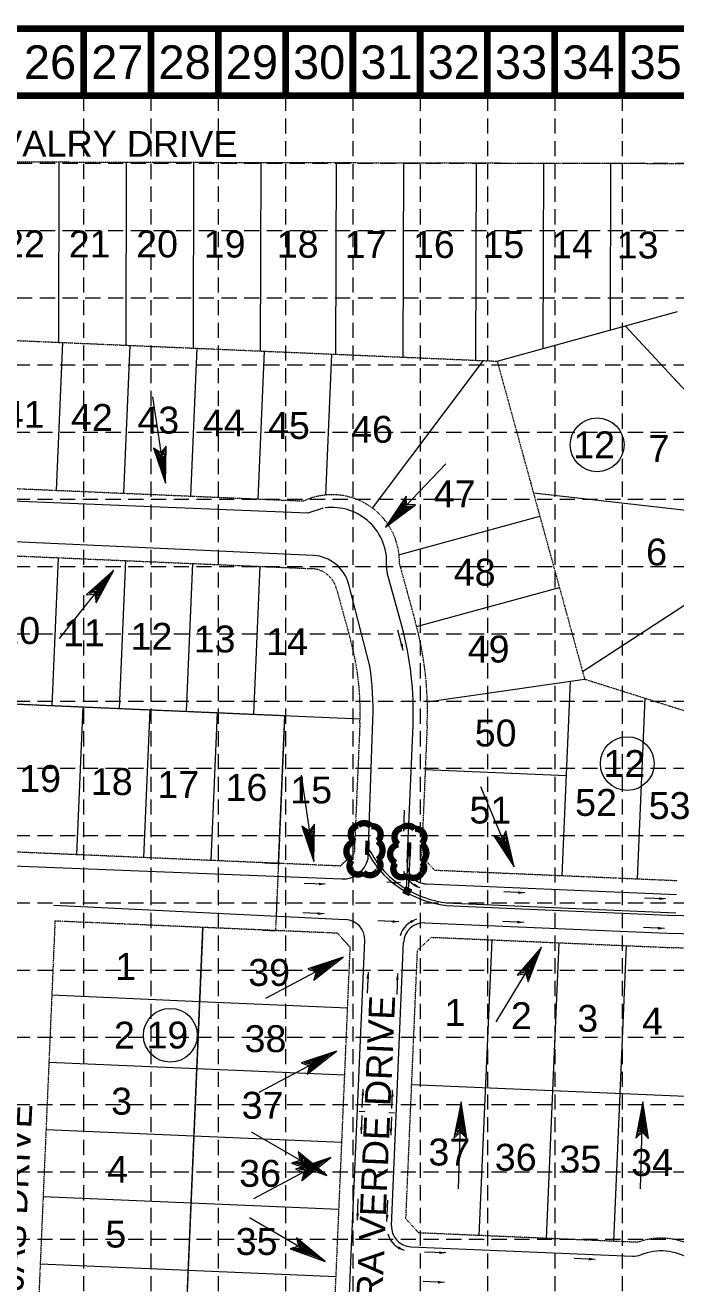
# Model space of a CAD drawing. Extents: x 52020 to 55225, y 51022 to 53027.
# Drawn here: x 53329 to 53813, y 52091 to 53027 of the extents above; entities that cross this region are included whole.
import ezdxf
from ezdxf.enums import TextEntityAlignment as Align

# ---------------------------------------------------------------- set-up
doc = ezdxf.new("R2010")
doc.units = 0
doc.header["$MEASUREMENT"] = 0
doc.linetypes.add('DIVIDE', pattern=[1.25, 0.5, -0.25, 0, -0.25, 0, -0.25])
doc.linetypes.add('HIDDEN', pattern=[0.375, 0.25, -0.125])
for name, color, linetype, lineweight in [('10', 7, 'Continuous', 0), ('13', 7, 'Continuous', 0), ('14', 7, 'Continuous', 0), ('27', 7, 'Continuous', 0), ('31', 7, 'Continuous', 0), ('32', 7, 'Continuous', 0), ('33', 7, 'Continuous', 0), ('34', 7, 'Continuous', 0), ('38', 7, 'Continuous', 0), ('39', 7, 'Continuous', 0), ('4', 7, 'Continuous', 0), ('43', 7, 'Continuous', 0), ('46', 7, 'Continuous', 0)]:
    doc.layers.add(name, color=color, linetype=linetype, lineweight=lineweight)
for name, color, linetype in [('BASE', 7, 'Continuous'), ('GRID', 254, 'HIDDEN'), ('LEGEND', 7, 'Continuous')]:
    doc.layers.add(name, color=color, linetype=linetype)
doc.styles.get("Standard").update_dxf_attribs({"font": 'ARIAL.TTF'})

msp = doc.modelspace()

# ---------------------------------------------------------------- hatches: boundary and pattern name
at = {"layer": '43', "linetype": 'Continuous', "lineweight": 0}
for points in [[(53584.37, 52410.02), (53582.37, 52410.11), (53582.8, 52420.1), (53584.8, 52420.01)], [(53615.34, 52408.69), (53613.34, 52408.77), (53613.77, 52418.76), (53615.77, 52418.68)]]:
    msp.add_hatch(color=5, dxfattribs=at).paths.add_polyline_path(points)

# ---------------------------------------------------------------- linework, layer by layer
at = {"layer": '13', "color": 7, "linetype": 'Continuous', "lineweight": 0}
for centre in [(53754.3, 52714.56), (53776.73, 52477.58), (53437.23, 52275.58)]:
    msp.add_circle(centre, 20, dxfattribs=at)
at = {"layer": '27', "color": 7, "linetype": 'Continuous', "lineweight": 0}
for p, q in [((53609.2, 52579.89), (53598.33, 52619.49)), ((53613.13, 52403.78), (53617.54, 52506.16)), ((53627.47, 52388.15), (53813.37, 52380.14)), ((53516.46, 52378.41), (53515.83, 52363.92)), ((53350.71, 52372.32), (53567.28, 52361.71)), ((53626.22, 52359.17), (53812.13, 52351.17)), ((53570.85, 52095.81), (53581.62, 52346.08)), ((53601.52, 52134.03), (53610.59, 52344.83)), ((53615.86, 52118.4), (53780.62, 52111.3)), ((53567.43, 52016.33), (53570.85, 52095.81))]:
    msp.add_line(p, q, dxfattribs=at)
at = {"layer": '27', "linetype": 'Continuous', "lineweight": 0, "flags": 128}
msp.add_lwpolyline([(53550.86, 52667.53), (53539.45, 52663.65), (52862.35, 52691.22, -0.277606), (52838.63, 52713.78), (52839.29, 52926.29)], format="xyb", dxfattribs=at)
msp.add_lwpolyline([(53584.3, 52409.36), (53587.74, 52509.98, 0.045824), (53585.44, 52550.05), (53569.82, 52610.7, 0.327803), (53543.39, 52632.29), (52850.19, 52664.04, 0.293607), (52830.3, 52647.68), (52802.76, 52546.72), (52799.53, 52528.22), (52793.05, 52448.69, 0.361538), (52818.26, 52421.39), (53564.69, 52391.83, 0.366867), (53584.11, 52406.79, 0.068981)], format="xyb", close=True, dxfattribs=at)
at = {"layer": '27', "color": 7, "linetype": 'Continuous', "lineweight": 0}
for centre, radius, start, end in [((53557.44, 52627.48), 40.5, 355.85308, 97.44585), ((53612.79, 52623.46), 15, 175.85308, 195.35865), ((53378.26, 52516.46), 239.5, 357.53534, 15.35865), ((53628.12, 52403.13), 15, 177.53534, 267.53534), ((53566.63, 52346.72), 15, 357.53534, 87.53534), ((53625.58, 52344.19), 15, 87.53534, 177.53534), ((53798.77, 52040.96), 310.5, 72.45001, 87.53534), ((53616.5, 52133.38), 15, 177.53534, 267.53534), ((53801.85, 52074.75), 40.5, 3.88381, 111.77212), ((53781.26, 52126.29), 15, 267.53534, 291.77212)]:
    msp.add_arc(centre, radius, start, end, dxfattribs=at)
at = {"layer": '31', "color": 7, "linetype": 'DIVIDE', "lineweight": 0}
for p, q in [((52766.01, 52816.09), (53680.1, 52776.74)), ((52766.01, 52816.09), (53680.1, 52776.74)), ((53680.1, 52776.74), (53745.01, 52540.42)), ((53680.1, 52776.74), (53745.01, 52540.42)), ((53745.01, 52540.42), (54311.01, 52361.41)), ((53745.01, 52540.42), (54396.67, 52334.33))]:
    msp.add_line(p, q, dxfattribs=at)
msp.add_lwpolyline([(52799.13, 52814.66), (52798.93, 52727.17, -0.062616), (52789.42, 52652.93), (52767.57, 52568.19, 0.008732), (52764.72, 52556.3), (52813.17, 52543.81), (53499.28, 52514.27), (53522.26, 52513.29), (53515.38, 52353.43), (53461.42, 52355.76), (53446.16, 52001.08), (53448.27, 51951.97), (53462.21, 51901.48), (53515.25, 51730.93), (53528.17, 51683.18), (53531.19, 51640.2), (53581.19, 51640.58), (53583.33, 51353.96)], format="xyb", dxfattribs=at)
at = {"layer": '32', "color": 7, "linetype": 'DIVIDE', "lineweight": 0}
for p, q in [((52849.39, 52926.03), (53969.39, 52923.44)), ((52858, 52702.03), (53536.38, 52672.83)), ((52850.76, 52652.29), (53542.14, 52622.53)), ((53607.42, 52626.04), (53619.33, 52582.67)), ((53560.56, 52607.85), (53571.12, 52569.43)), ((53578.07, 52507.86), (53573.9, 52410.97)), ((53628.03, 52505.71), (53623.86, 52408.82)), ((53563.48, 52401.41), (53573.9, 52410.97)), ((53623.86, 52408.82), (53633.42, 52398.4)), ((53563.48, 52401.41), (53517.53, 52403.39)), ((53633.42, 52398.4), (53813.83, 52390.63)), ((53561.33, 52351.46), (53515.38, 52353.43)), ((53561.33, 52351.46), (53570.89, 52341.03)), ((53620.85, 52338.88), (53631.27, 52348.44)), ((53631.27, 52348.45), (53811.68, 52340.68)), ((53556.94, 52016.78), (53570.89, 52341.03)), ((53612.25, 52139.07), (53620.85, 52338.88)), ((53621.81, 52128.65), (53612.24, 52139.07)), ((53784.51, 52121.65), (53621.81, 52128.65))]:
    msp.add_line(p, q, dxfattribs=at)
for centre, radius, start, end in [((53557.44, 52627.48), 50, 358.35694, 114.90617), ((53541.28, 52602.55), 20, 15.35865, 87.53534), ((53378.26, 52516.46), 250, 357.53534, 15.35865), ((53378.26, 52516.46), 200, 357.53513, 15.35844), ((53798.77, 52040.96), 300, 72.45001, 87.53534), ((53801.85, 52074.75), 50, 6.60597, 110.29126)]:
    msp.add_arc(centre, radius, start, end, dxfattribs=at)
at = {"layer": '33', "color": 7, "linetype": 'Continuous', "lineweight": 0}
for p, q in [((53354.39, 52924.86), (53354.08, 52790.77)), ((53404.39, 52924.75), (53404.07, 52788.62)), ((53454.39, 52924.63), (53454.07, 52786.47)), ((53504.39, 52924.52), (53504.07, 52784.32)), ((53560.39, 52924.39), (53560.06, 52781.91)), ((53610.39, 52924.27), (53610.05, 52779.76)), ((53664.39, 52924.15), (53664.05, 52777.43)), ((53714.39, 52924.03), (53714.07, 52786.13)), ((53764.39, 52923.91), (53764.1, 52799.97)), ((53680.1, 52776.74), (53814.13, 52813.8)), ((53878.47, 52691.32), (53775.25, 52803.05)), ((53352.64, 52680.73), (53357.37, 52790.63)), ((53402.59, 52678.58), (53407.32, 52788.48)), ((53452.55, 52676.43), (53457.28, 52786.33)), ((53502.5, 52674.28), (53507.23, 52784.18)), ((53552.67, 52677.25), (53557.18, 52782.03)), ((53587.47, 52667.45), (53669.9, 52777.18)), ((53861.85, 52661.18), (53707.07, 52678.54)), ((53607.66, 52633.07), (53711.71, 52661.65)), ((53349.42, 52520.73), (53354.15, 52630.62)), ((53399.37, 52518.58), (53404.1, 52628.47)), ((53449.33, 52516.43), (53454.06, 52626.32)), ((53499.28, 52514.27), (53504.01, 52624.17)), ((53868.58, 52627.54), (53743.53, 52545.81)), ((53620.21, 52579.48), (53726.28, 52608.61)), ((52813.17, 52543.81), (53578.2, 52510.88)), ((53628.16, 52523.56), (53745.01, 52540.42)), ((53728.33, 52394.31), (53734.55, 52538.91)), ((53784.28, 52391.91), (53790.06, 52526.17)), ((53517.53, 52403.39), (53522.26, 52513.29)), ((53626.62, 52473.13), (53731.53, 52468.61)), ((53446.16, 52001.08), (53461.42, 52355.76)), ((53666.76, 52126.71), (53676.23, 52346.51)), ((53716.72, 52124.56), (53726.18, 52344.36)), ((53766.67, 52122.41), (53776.13, 52342.21)), ((53459.06, 52300.81), (53568.96, 52296.08)), ((53456.91, 52250.85), (53566.81, 52246.12)), ((53616.55, 52238.98), (53820.01, 52230.22)), ((53454.76, 52200.9), (53564.66, 52196.17)), ((53452.61, 52150.95), (53562.51, 52146.22)), ((53450.46, 52100.99), (53560.36, 52096.26))]:
    msp.add_line(p, q, dxfattribs=at)
at = {"layer": '33', "color": 5, "linetype": 'Continuous', "lineweight": 0}
for p, q in [((53613.59, 52408.76), (53612.54, 52384.31)), ((53615.09, 52408.7), (53614.01, 52383.45)), ((53647.45, 52371.77), (53812.71, 52364.66)), ((53647.53, 52373.77), (53812.79, 52366.66))]:
    msp.add_line(p, q, dxfattribs=at)
for centre, radius, start, end in [((53650.71, 52447.7), 74, 206.63294, 238.94641), ((53650.71, 52447.7), 76, 209.23677, 267.53534), ((53650.71, 52447.7), 74, 240.26097, 267.53534), ((53798.77, 52040.96), 324, 72.45001, 87.53534)]:
    msp.add_arc(centre, radius, start, end, dxfattribs=at)
at = {"layer": '34', "color": 7, "linetype": 'HIDDEN', "lineweight": 0}
for p, q in [((53507.54, 52403.82), (53517.53, 52403.39)), ((53505.39, 52353.86), (53515.38, 52353.43))]:
    msp.add_line(p, q, dxfattribs=at)
at = {"layer": '38', "color": 7, "linetype": 'DIVIDE', "lineweight": 0}
for p, q in [((53517.53, 52403.39), (52824.17, 52433.23)), ((53351.53, 52360.49), (53336.76, 52017.54)), ((53515.38, 52353.43), (53351.53, 52360.49))]:
    msp.add_line(p, q, dxfattribs=at)
at = {"layer": '39', "color": 7, "linetype": 'Continuous', "lineweight": 0}
for p, q in [((53367.67, 52409.84), (53372.4, 52519.74)), ((53417.62, 52407.69), (53422.35, 52517.59)), ((53467.58, 52405.54), (53472.31, 52515.44)), ((53349.16, 52305.54), (53459.06, 52300.81)), ((53347.01, 52255.58), (53456.91, 52250.85)), ((53344.86, 52205.63), (53454.76, 52200.9)), ((53342.71, 52155.68), (53452.61, 52150.95)), ((53340.56, 52105.72), (53450.46, 52100.99))]:
    msp.add_line(p, q, dxfattribs=at)
at = {"layer": '4', "color": 7, "linetype": 'Continuous', "lineweight": 0}
for p, q in [((53424.08, 52750.17), (53433.63, 52685.98)), ((53424.08, 52750.17), (53433.63, 52685.98)), ((53434.18, 52713.56), (53430.08, 52708.5)), ((53434.18, 52713.56), (53430.08, 52708.5)), ((53433.63, 52685.98), (53434.18, 52713.56)), ((53433.63, 52685.98), (53434.18, 52713.56)), ((53424.68, 52712.15), (53430.34, 52706.72)), ((53430.08, 52708.5), (53424.68, 52712.15)), ((53424.68, 52712.15), (53433.63, 52685.98)), ((53424.68, 52712.15), (53433.63, 52685.98)), ((53430.08, 52708.5), (53424.68, 52712.15)), ((53424.68, 52712.15), (53430.34, 52706.72)), ((53426.22, 52709.95), (53430.49, 52705.73)), ((53433.15, 52690.56), (53426.22, 52709.95)), ((53433.15, 52690.56), (53426.22, 52709.95)), ((53426.22, 52709.95), (53430.49, 52705.73)), ((53427.79, 52707.56), (53430.61, 52704.94)), ((53432.56, 52694.51), (53427.79, 52707.56)), ((53432.56, 52694.51), (53427.79, 52707.56)), ((53427.79, 52707.56), (53430.61, 52704.94)), ((53428.91, 52705.5), (53430.75, 52703.95)), ((53432.03, 52698.08), (53428.91, 52705.5)), ((53432.03, 52698.08), (53428.91, 52705.5)), ((53428.91, 52705.5), (53430.75, 52703.95)), ((53430.34, 52706.72), (53433.51, 52711.24)), ((53430.34, 52706.72), (53433.51, 52711.24)), ((53430.42, 52703.5), (53431.21, 52703.61)), ((53430.42, 52703.5), (53431.21, 52703.61)), ((53431.62, 52700.85), (53430.42, 52703.5)), ((53431.62, 52700.85), (53430.42, 52703.5)), ((53430.49, 52705.73), (53432.88, 52708.72)), ((53430.49, 52705.73), (53432.88, 52708.72)), ((53430.61, 52704.94), (53432.44, 52706.22)), ((53430.61, 52704.94), (53432.44, 52706.22)), ((53430.75, 52703.95), (53431.82, 52704.92)), ((53430.75, 52703.95), (53431.82, 52704.92)), ((53431.82, 52704.92), (53431.62, 52700.85)), ((53431.82, 52704.92), (53431.62, 52700.85)), ((53432.44, 52706.22), (53432.03, 52698.08)), ((53432.44, 52706.22), (53432.03, 52698.08)), ((53432.88, 52708.72), (53432.56, 52694.51)), ((53432.88, 52708.72), (53432.56, 52694.51)), ((53433.51, 52711.24), (53433.15, 52690.56)), ((53433.51, 52711.24), (53433.15, 52690.56)), ((53641.93, 52700.38), (53597.2, 52653.35)), ((53641.93, 52700.38), (53597.2, 52653.35)), ((53612.33, 52676.51), (53597.2, 52653.35)), ((53612.33, 52676.51), (53597.2, 52653.35)), ((53612.33, 52676.51), (53611.53, 52668.71)), ((53612.33, 52676.51), (53611.53, 52668.71)), ((53612.77, 52670.01), (53612.33, 52676.51)), ((53612.77, 52670.01), (53612.33, 52676.51)), ((53597.2, 52653.35), (53619.28, 52669.89)), ((53597.2, 52653.35), (53619.28, 52669.89)), ((53600.52, 52656.55), (53611.54, 52673.94)), ((53600.52, 52656.55), (53611.54, 52673.94)), ((53617.04, 52668.99), (53600.52, 52656.55)), ((53617.04, 52668.99), (53600.52, 52656.55)), ((53603.28, 52659.45), (53610.62, 52671.23)), ((53603.28, 52659.45), (53610.62, 52671.23)), ((53614.66, 52667.94), (53603.28, 52659.45)), ((53614.66, 52667.94), (53603.28, 52659.45)), ((53605.76, 52662.05), (53609.68, 52669.09)), ((53605.76, 52662.05), (53609.68, 52669.09)), ((53612.43, 52666.75), (53605.76, 52662.05)), ((53612.43, 52666.75), (53605.76, 52662.05)), ((53607.69, 52664.08), (53609.04, 52666.66)), ((53607.69, 52664.08), (53609.04, 52666.66)), ((53611.02, 52666.43), (53607.69, 52664.08)), ((53611.02, 52666.43), (53607.69, 52664.08)), ((53609.04, 52666.66), (53609.62, 52666.11)), ((53609.04, 52666.66), (53609.62, 52666.11)), ((53609.68, 52669.09), (53609.6, 52666.68)), ((53609.68, 52669.09), (53609.6, 52666.68)), ((53609.6, 52666.68), (53611.02, 52666.43)), ((53609.6, 52666.68), (53611.02, 52666.43)), ((53610.62, 52671.23), (53610.29, 52667.4)), ((53610.62, 52671.23), (53610.29, 52667.4)), ((53610.29, 52667.4), (53612.43, 52666.75)), ((53610.29, 52667.4), (53612.43, 52666.75)), ((53611.54, 52673.94), (53610.84, 52667.98)), ((53611.54, 52673.94), (53610.84, 52667.98)), ((53610.84, 52667.98), (53614.66, 52667.94)), ((53610.84, 52667.98), (53614.66, 52667.94)), ((53611.53, 52668.71), (53617.04, 52668.99)), ((53611.53, 52668.71), (53617.04, 52668.99)), ((53619.28, 52669.89), (53612.77, 52670.01)), ((53619.28, 52669.89), (53612.77, 52670.01)), ((53354.87, 52570.59), (53395.24, 52621.4)), ((53354.87, 52570.59), (53395.24, 52621.4)), ((53395.24, 52621.4), (53374.72, 52602.97)), ((53395.24, 52621.4), (53374.72, 52602.97)), ((53382.23, 52596.99), (53395.24, 52621.4)), ((53382.23, 52596.99), (53395.24, 52621.4)), ((53376.87, 52604.07), (53392.22, 52617.92)), ((53376.87, 52604.07), (53392.22, 52617.92)), ((53379.15, 52605.32), (53389.73, 52614.79)), ((53379.15, 52605.32), (53389.73, 52614.79)), ((53381.26, 52606.7), (53387.49, 52611.97)), ((53381.26, 52606.7), (53387.49, 52611.97)), ((53382.64, 52607.15), (53385.75, 52609.78)), ((53382.64, 52607.15), (53385.75, 52609.78)), ((53392.22, 52617.92), (53382.79, 52599.62)), ((53392.22, 52617.92), (53382.79, 52599.62)), ((53389.73, 52614.79), (53383.47, 52602.4)), ((53389.73, 52614.79), (53383.47, 52602.4)), ((53387.49, 52611.97), (53384.21, 52604.62)), ((53387.49, 52611.97), (53384.21, 52604.62)), ((53385.75, 52609.78), (53384.64, 52607.09)), ((53385.75, 52609.78), (53384.64, 52607.09)), ((53374.72, 52602.97), (53381.21, 52603.42)), ((53374.72, 52602.97), (53381.21, 52603.42)), ((53382.33, 52604.83), (53376.87, 52604.07)), ((53382.33, 52604.83), (53376.87, 52604.07)), ((53382.96, 52605.62), (53379.15, 52605.32)), ((53382.96, 52605.62), (53379.15, 52605.32)), ((53381.21, 52603.42), (53382.23, 52596.99)), ((53381.21, 52603.42), (53382.23, 52596.99)), ((53383.45, 52606.24), (53381.26, 52606.7)), ((53383.45, 52606.24), (53381.26, 52606.7)), ((53382.23, 52596.99), (53382.33, 52604.83)), ((53382.23, 52596.99), (53382.33, 52604.83)), ((53384.07, 52607.03), (53382.64, 52607.15)), ((53384.07, 52607.03), (53382.64, 52607.15)), ((53382.79, 52599.62), (53382.96, 52605.62)), ((53382.79, 52599.62), (53382.96, 52605.62)), ((53383.47, 52602.4), (53383.45, 52606.24)), ((53383.47, 52602.4), (53383.45, 52606.24)), ((53384.64, 52607.09), (53384.01, 52607.59)), ((53384.64, 52607.09), (53384.01, 52607.59)), ((53384.21, 52604.62), (53384.07, 52607.03)), ((53384.21, 52604.62), (53384.07, 52607.03)), ((53534.44, 52469.05), (53543.86, 52404.84)), ((53534.44, 52469.05), (53543.86, 52404.84)), ((53667.74, 52460.65), (53692.71, 52400.75)), ((53667.74, 52460.65), (53692.71, 52400.75)), ((53544.46, 52432.42), (53540.35, 52427.37)), ((53544.46, 52432.42), (53540.35, 52427.37)), ((53543.86, 52404.84), (53544.46, 52432.42)), ((53543.86, 52404.84), (53544.46, 52432.42)), ((53534.97, 52431.03), (53540.62, 52425.59)), ((53540.35, 52427.37), (53534.97, 52431.03)), ((53534.97, 52431.03), (53543.86, 52404.84)), ((53534.97, 52431.03), (53543.86, 52404.84)), ((53540.35, 52427.37), (53534.97, 52431.03)), ((53534.97, 52431.03), (53540.62, 52425.59)), ((53536.5, 52428.83), (53540.76, 52424.6)), ((53543.39, 52409.42), (53536.5, 52428.83)), ((53543.39, 52409.42), (53536.5, 52428.83)), ((53536.5, 52428.83), (53540.76, 52424.6)), ((53538.07, 52426.43), (53540.88, 52423.81)), ((53542.81, 52413.38), (53538.07, 52426.43)), ((53542.81, 52413.38), (53538.07, 52426.43)), ((53538.07, 52426.43), (53540.88, 52423.81)), ((53539.18, 52424.37), (53541.02, 52422.82)), ((53542.29, 52416.94), (53539.18, 52424.37)), ((53542.29, 52416.94), (53539.18, 52424.37)), ((53539.18, 52424.37), (53541.02, 52422.82)), ((53540.62, 52425.59), (53543.79, 52430.1)), ((53540.62, 52425.59), (53543.79, 52430.1)), ((53540.68, 52422.37), (53541.48, 52422.48)), ((53540.68, 52422.37), (53541.48, 52422.48)), ((53541.88, 52419.71), (53540.68, 52422.37)), ((53541.88, 52419.71), (53540.68, 52422.37)), ((53540.76, 52424.6), (53543.15, 52427.58)), ((53540.76, 52424.6), (53543.15, 52427.58)), ((53540.88, 52423.81), (53542.71, 52425.09)), ((53540.88, 52423.81), (53542.71, 52425.09)), ((53541.02, 52422.82), (53542.09, 52423.79)), ((53541.02, 52422.82), (53542.09, 52423.79)), ((53542.09, 52423.79), (53541.88, 52419.71)), ((53542.09, 52423.79), (53541.88, 52419.71)), ((53542.71, 52425.09), (53542.29, 52416.94)), ((53542.71, 52425.09), (53542.29, 52416.94)), ((53543.15, 52427.58), (53542.81, 52413.38)), ((53543.15, 52427.58), (53542.81, 52413.38)), ((53543.79, 52430.1), (53543.39, 52409.42)), ((53543.79, 52430.1), (53543.39, 52409.42)), ((53677.63, 52423.93), (53684.44, 52420.06)), ((53683.75, 52421.72), (53677.63, 52423.93)), ((53677.63, 52423.93), (53692.71, 52400.75)), ((53677.63, 52423.93), (53692.71, 52400.75)), ((53683.75, 52421.72), (53677.63, 52423.93)), ((53677.63, 52423.93), (53684.44, 52420.06)), ((53686.49, 52427.63), (53683.75, 52421.72)), ((53686.49, 52427.63), (53683.75, 52421.72)), ((53684.44, 52420.06), (53686.41, 52425.21)), ((53684.44, 52420.06), (53686.41, 52425.21)), ((53684.83, 52419.13), (53686.41, 52422.61)), ((53684.83, 52419.13), (53686.41, 52422.61)), ((53686.41, 52425.21), (53691.13, 52405.07)), ((53686.41, 52425.21), (53691.13, 52405.07)), ((53686.41, 52422.61), (53689.59, 52408.77)), ((53686.41, 52422.61), (53689.59, 52408.77)), ((53692.71, 52400.75), (53686.49, 52427.63)), ((53692.71, 52400.75), (53686.49, 52427.63)), ((53679.66, 52422.18), (53684.83, 52419.13)), ((53691.13, 52405.07), (53679.66, 52422.18)), ((53691.13, 52405.07), (53679.66, 52422.18)), ((53679.66, 52422.18), (53684.83, 52419.13)), ((53681.77, 52420.24), (53685.14, 52418.39)), ((53689.59, 52408.77), (53681.77, 52420.24)), ((53689.59, 52408.77), (53681.77, 52420.24)), ((53681.77, 52420.24), (53685.14, 52418.39)), ((53683.35, 52418.52), (53685.52, 52417.47)), ((53688.2, 52412.09), (53683.35, 52418.52)), ((53688.2, 52412.09), (53683.35, 52418.52)), ((53683.35, 52418.52), (53685.52, 52417.47)), ((53685.14, 52418.39), (53686.6, 52420.09)), ((53685.14, 52418.39), (53686.6, 52420.09)), ((53685.31, 52416.95), (53686.05, 52417.26)), ((53685.31, 52416.95), (53686.05, 52417.26)), ((53687.12, 52414.67), (53685.31, 52416.95)), ((53687.12, 52414.67), (53685.31, 52416.95)), ((53685.52, 52417.47), (53686.32, 52418.67)), ((53685.52, 52417.47), (53686.32, 52418.67)), ((53686.32, 52418.67), (53687.12, 52414.67)), ((53686.32, 52418.67), (53687.12, 52414.67)), ((53686.6, 52420.09), (53688.2, 52412.09)), ((53686.6, 52420.09), (53688.2, 52412.09)), ((53679.34, 52285.63), (53712.95, 52341.15)), ((53679.34, 52285.63), (53712.95, 52341.15)), ((53712.95, 52341.15), (53694.93, 52320.26)), ((53712.95, 52341.15), (53694.93, 52320.26)), ((53703.14, 52315.29), (53712.95, 52341.15)), ((53703.14, 52315.29), (53712.95, 52341.15)), ((53508.29, 52303.21), (53565.58, 52333.69)), ((53508.29, 52303.21), (53565.58, 52333.69)), ((53565.58, 52333.69), (53539.41, 52324.97)), ((53565.58, 52333.69), (53539.41, 52324.97)), ((53541.82, 52325.12), (53561.43, 52331.7)), ((53541.82, 52325.12), (53561.43, 52331.7)), ((53543.92, 52316.5), (53565.58, 52333.69)), ((53543.92, 52316.5), (53565.58, 52333.69)), ((53544.41, 52325.37), (53557.9, 52329.82)), ((53544.41, 52325.37), (53557.9, 52329.82)), ((53561.43, 52331.7), (53545.47, 52318.68)), ((53561.43, 52331.7), (53545.47, 52318.68)), ((53557.9, 52329.82), (53547.2, 52320.97)), ((53557.9, 52329.82), (53547.2, 52320.97)), ((53696.92, 52321.63), (53710.4, 52337.32)), ((53696.92, 52321.63), (53710.4, 52337.32)), ((53699.02, 52323.16), (53708.32, 52333.89)), ((53699.02, 52323.16), (53708.32, 52333.89)), ((53700.95, 52324.8), (53706.46, 52330.82)), ((53700.95, 52324.8), (53706.46, 52330.82)), ((53710.4, 52337.32), (53703.36, 52317.97)), ((53710.4, 52337.32), (53703.36, 52317.97)), ((53708.32, 52333.89), (53703.68, 52320.81)), ((53708.32, 52333.89), (53703.68, 52320.81)), ((53706.46, 52330.82), (53704.13, 52323.11)), ((53706.46, 52330.82), (53704.13, 52323.11)), ((53539.41, 52324.97), (53545.55, 52322.8)), ((53539.41, 52324.97), (53545.55, 52322.8)), ((53547.14, 52323.65), (53541.82, 52325.12)), ((53547.14, 52323.65), (53541.82, 52325.12)), ((53543.92, 52316.5), (53547.14, 52323.65)), ((53543.92, 52316.5), (53547.14, 52323.65)), ((53545.55, 52322.8), (53543.92, 52316.5)), ((53545.55, 52322.8), (53543.92, 52316.5)), ((53548.02, 52324.12), (53544.41, 52325.37)), ((53548.02, 52324.12), (53544.41, 52325.37)), ((53545.47, 52318.68), (53548.02, 52324.12)), ((53545.47, 52318.68), (53548.02, 52324.12)), ((53546.9, 52325.79), (53554.72, 52328.13)), ((53546.9, 52325.79), (53554.72, 52328.13)), ((53548.73, 52324.49), (53546.9, 52325.79)), ((53548.73, 52324.49), (53546.9, 52325.79)), ((53547.2, 52320.97), (53548.73, 52324.49)), ((53547.2, 52320.97), (53548.73, 52324.49)), ((53548.34, 52325.65), (53552.25, 52326.82)), ((53548.34, 52325.65), (53552.25, 52326.82)), ((53549.61, 52324.96), (53548.34, 52325.65)), ((53549.61, 52324.96), (53548.34, 52325.65)), ((53554.72, 52328.13), (53548.77, 52322.7)), ((53554.72, 52328.13), (53548.77, 52322.7)), ((53548.77, 52322.7), (53549.61, 52324.96)), ((53548.77, 52322.7), (53549.61, 52324.96)), ((53550.15, 52324.8), (53549.77, 52325.5)), ((53550.15, 52324.8), (53549.77, 52325.5)), ((53552.25, 52326.82), (53550.15, 52324.8)), ((53552.25, 52326.82), (53550.15, 52324.8)), ((53694.93, 52320.26), (53701.31, 52321.54)), ((53694.93, 52320.26), (53701.31, 52321.54)), ((53702.24, 52323.08), (53696.92, 52321.63)), ((53702.24, 52323.08), (53696.92, 52321.63)), ((53702.76, 52323.94), (53699.02, 52323.16)), ((53702.76, 52323.94), (53699.02, 52323.16)), ((53703.18, 52324.62), (53700.95, 52324.8)), ((53703.18, 52324.62), (53700.95, 52324.8)), ((53701.31, 52321.54), (53703.14, 52315.29)), ((53701.31, 52321.54), (53703.14, 52315.29)), ((53703.14, 52315.29), (53702.24, 52323.08)), ((53703.14, 52315.29), (53702.24, 52323.08)), ((53702.25, 52325.41), (53705.01, 52328.42)), ((53702.25, 52325.41), (53705.01, 52328.42)), ((53703.69, 52325.48), (53702.25, 52325.41)), ((53703.69, 52325.48), (53702.25, 52325.41)), ((53703.36, 52317.97), (53702.76, 52323.94)), ((53703.36, 52317.97), (53702.76, 52323.94)), ((53703.68, 52320.81), (53703.18, 52324.62)), ((53703.68, 52320.81), (53703.18, 52324.62)), ((53704.24, 52325.61), (53703.56, 52326.02)), ((53704.24, 52325.61), (53703.56, 52326.02)), ((53704.13, 52323.11), (53703.69, 52325.48)), ((53704.13, 52323.11), (53703.69, 52325.48)), ((53705.01, 52328.42), (53704.24, 52325.61)), ((53705.01, 52328.42), (53704.24, 52325.61)), ((53503.28, 52233.3), (53560.57, 52263.77)), ((53560.57, 52263.77), (53534.4, 52255.06)), ((53538.91, 52246.59), (53560.57, 52263.77)), ((53534.4, 52255.06), (53540.54, 52252.89)), ((53536.81, 52255.21), (53556.42, 52261.79)), ((53542.13, 52253.73), (53536.81, 52255.21)), ((53539.4, 52255.46), (53552.89, 52259.91)), ((53543.01, 52254.2), (53539.4, 52255.46)), ((53556.42, 52261.79), (53540.46, 52248.77)), ((53540.46, 52248.77), (53543.01, 52254.2)), ((53541.89, 52255.88), (53549.71, 52258.22)), ((53543.72, 52254.58), (53541.89, 52255.88)), ((53552.89, 52259.91), (53542.19, 52251.05)), ((53542.19, 52251.05), (53543.72, 52254.58)), ((53543.33, 52255.73), (53547.24, 52256.91)), ((53544.6, 52255.05), (53543.33, 52255.73)), ((53549.71, 52258.22), (53543.76, 52252.79)), ((53543.76, 52252.79), (53544.6, 52255.05)), ((53545.14, 52254.88), (53544.76, 52255.59)), ((53547.24, 52256.91), (53545.14, 52254.88)), ((53538.91, 52246.59), (53542.13, 52253.73)), ((53540.54, 52252.89), (53538.91, 52246.59)), ((53653.25, 52226.22), (53647.88, 52199.16)), ((53653.25, 52226.22), (53647.88, 52199.16)), ((53651.4, 52161.35), (53653.25, 52226.22)), ((53651.4, 52161.35), (53653.25, 52226.22)), ((53657.48, 52198.89), (53653.25, 52226.22)), ((53657.48, 52198.89), (53653.25, 52226.22)), ((53788.36, 52226.22), (53782.99, 52199.16)), ((53788.36, 52226.22), (53782.99, 52199.16)), ((53786.52, 52161.35), (53788.36, 52226.22)), ((53786.52, 52161.35), (53788.36, 52226.22)), ((53792.59, 52198.89), (53788.36, 52226.22)), ((53792.59, 52198.89), (53788.36, 52226.22)), ((53648.94, 52201.33), (53652.92, 52221.63)), ((53648.94, 52201.33), (53652.92, 52221.63)), ((53650.01, 52203.7), (53652.81, 52217.63)), ((53650.01, 52203.7), (53652.81, 52217.63)), ((53652.81, 52217.63), (53655.22, 52203.96)), ((53652.81, 52217.63), (53655.22, 52203.96)), ((53652.92, 52221.63), (53656.34, 52201.32)), ((53652.92, 52221.63), (53656.34, 52201.32)), ((53784.05, 52201.33), (53788.03, 52221.63)), ((53784.05, 52201.33), (53788.03, 52221.63)), ((53785.12, 52203.7), (53787.92, 52217.63)), ((53785.12, 52203.7), (53787.92, 52217.63)), ((53787.92, 52217.63), (53790.33, 52203.96)), ((53787.92, 52217.63), (53790.33, 52203.96)), ((53788.03, 52221.63), (53791.46, 52201.32)), ((53788.03, 52221.63), (53791.46, 52201.32)), ((53650.88, 52206.08), (53652.71, 52214.03)), ((53650.88, 52206.08), (53652.71, 52214.03)), ((53651.71, 52207.26), (53652.63, 52211.23)), ((53651.71, 52207.26), (53652.63, 52211.23)), ((53652.93, 52208.02), (53651.71, 52207.26)), ((53652.93, 52208.02), (53651.71, 52207.26)), ((53653.35, 52208.41), (53652.55, 52208.43)), ((53653.35, 52208.41), (53652.55, 52208.43)), ((53652.63, 52211.23), (53653.35, 52208.41)), ((53652.63, 52211.23), (53653.35, 52208.41)), ((53652.71, 52214.03), (53654.48, 52206.18)), ((53652.71, 52214.03), (53654.48, 52206.18)), ((53654.48, 52206.18), (53652.93, 52208.02)), ((53654.48, 52206.18), (53652.93, 52208.02)), ((53785.99, 52206.08), (53787.82, 52214.03)), ((53785.99, 52206.08), (53787.82, 52214.03)), ((53786.82, 52207.26), (53787.74, 52211.23)), ((53786.82, 52207.26), (53787.74, 52211.23)), ((53788.05, 52208.02), (53786.82, 52207.26)), ((53788.05, 52208.02), (53786.82, 52207.26)), ((53788.46, 52208.41), (53787.66, 52208.43)), ((53788.46, 52208.41), (53787.66, 52208.43)), ((53787.74, 52211.23), (53788.46, 52208.41)), ((53787.74, 52211.23), (53788.46, 52208.41)), ((53787.82, 52214.03), (53789.59, 52206.18)), ((53787.82, 52214.03), (53789.59, 52206.18)), ((53789.59, 52206.18), (53788.05, 52208.02)), ((53789.59, 52206.18), (53788.05, 52208.02)), ((53497.22, 52203.83), (53553.39, 52171.31)), ((53647.88, 52199.16), (53652.8, 52203.43)), ((53647.88, 52199.16), (53652.8, 52203.43)), ((53652.85, 52205.22), (53648.94, 52201.33)), ((53652.85, 52205.22), (53648.94, 52201.33)), ((53652.88, 52206.22), (53650.01, 52203.7)), ((53652.88, 52206.22), (53650.01, 52203.7)), ((53652.91, 52207.02), (53650.88, 52206.08)), ((53652.91, 52207.02), (53650.88, 52206.08)), ((53652.8, 52203.43), (53657.48, 52198.89)), ((53652.8, 52203.43), (53657.48, 52198.89)), ((53657.48, 52198.89), (53652.85, 52205.22)), ((53657.48, 52198.89), (53652.85, 52205.22)), ((53656.34, 52201.32), (53652.88, 52206.22)), ((53656.34, 52201.32), (53652.88, 52206.22)), ((53655.22, 52203.96), (53652.91, 52207.02)), ((53655.22, 52203.96), (53652.91, 52207.02)), ((53782.99, 52199.16), (53787.91, 52203.43)), ((53782.99, 52199.16), (53787.91, 52203.43)), ((53787.97, 52205.22), (53784.05, 52201.33)), ((53787.97, 52205.22), (53784.05, 52201.33)), ((53787.99, 52206.22), (53785.12, 52203.7)), ((53787.99, 52206.22), (53785.12, 52203.7)), ((53788.02, 52207.02), (53785.99, 52206.08)), ((53788.02, 52207.02), (53785.99, 52206.08)), ((53787.91, 52203.43), (53792.59, 52198.89)), ((53787.91, 52203.43), (53792.59, 52198.89)), ((53792.59, 52198.89), (53787.97, 52205.22)), ((53792.59, 52198.89), (53787.97, 52205.22)), ((53791.46, 52201.32), (53787.99, 52206.22)), ((53791.46, 52201.32), (53787.99, 52206.22)), ((53790.33, 52203.96), (53788.02, 52207.02)), ((53790.33, 52203.96), (53788.02, 52207.02)), ((53532.15, 52188.92), (53533.56, 52182.56)), ((53553.39, 52171.31), (53532.15, 52188.92)), ((53499.18, 52154.26), (53556.48, 52184.74)), ((53533.56, 52182.56), (53527.34, 52180.61)), ((53527.34, 52180.61), (53535.11, 52181.66)), ((53527.34, 52180.61), (53553.39, 52171.31)), ((53530.02, 52180.45), (53535.98, 52181.16)), ((53549.51, 52173.79), (53530.02, 52180.45)), ((53556.48, 52184.74), (53530.3, 52176.03)), ((53532.72, 52176.18), (53552.32, 52182.75)), ((53532.87, 52180.18), (53536.67, 52180.76)), ((53546.04, 52175.79), (53532.87, 52180.18)), ((53533.56, 52186.95), (53549.51, 52173.79)), ((53535.11, 52181.66), (53533.56, 52186.95)), ((53534.81, 52167.55), (53556.48, 52184.74)), ((53535.13, 52184.89), (53546.04, 52175.79)), ((53535.98, 52181.16), (53535.13, 52184.89)), ((53535.18, 52179.77), (53537.54, 52180.26)), ((53542.93, 52177.6), (53535.18, 52179.77)), ((53535.3, 52176.42), (53548.79, 52180.88)), ((53552.32, 52182.75), (53536.37, 52169.74)), ((53536.67, 52180.76), (53536.81, 52182.99)), ((53536.81, 52182.99), (53542.93, 52177.6)), ((53537.45, 52181.7), (53540.51, 52179)), ((53537.54, 52180.26), (53537.45, 52181.7)), ((53537.68, 52179.71), (53538.08, 52180.4)), ((53540.51, 52179), (53537.68, 52179.71)), ((53537.8, 52176.84), (53545.61, 52179.18)), ((53548.79, 52180.88), (53538.1, 52172.02)), ((53545.61, 52179.18), (53539.67, 52173.76)), ((53530.3, 52176.03), (53536.44, 52173.85)), ((53538.03, 52174.7), (53532.72, 52176.18)), ((53534.81, 52167.55), (53538.03, 52174.7)), ((53536.44, 52173.85), (53534.81, 52167.55)), ((53538.91, 52175.17), (53535.3, 52176.42)), ((53536.37, 52169.74), (53538.91, 52175.17)), ((53539.62, 52175.54), (53537.8, 52176.84)), ((53538.1, 52172.02), (53539.62, 52175.54)), ((53539.23, 52176.7), (53543.14, 52177.87)), ((53540.5, 52176.01), (53539.23, 52176.7)), ((53539.67, 52173.76), (53540.5, 52176.01)), ((53541.04, 52175.85), (53540.67, 52176.55)), ((53543.14, 52177.87), (53541.04, 52175.85)), ((53496.05, 52140.01), (53552.22, 52107.5)), ((53552.22, 52107.5), (53530.98, 52125.11)), ((53530.98, 52125.11), (53532.39, 52118.75)), ((53533.94, 52117.85), (53532.39, 52123.14)), ((53532.39, 52123.14), (53548.34, 52109.98)), ((53532.39, 52118.75), (53526.17, 52116.8)), ((53526.17, 52116.8), (53533.94, 52117.85)), ((53526.17, 52116.8), (53552.22, 52107.5)), ((53528.85, 52116.63), (53534.81, 52117.35)), ((53548.34, 52109.98), (53528.85, 52116.63)), ((53531.7, 52116.37), (53535.5, 52116.94)), ((53544.87, 52111.98), (53531.7, 52116.37)), ((53534.81, 52117.35), (53533.96, 52121.07)), ((53533.96, 52121.07), (53544.87, 52111.98)), ((53534.01, 52115.96), (53536.37, 52116.44)), ((53541.76, 52113.78), (53534.01, 52115.96)), ((53535.5, 52116.94), (53535.64, 52119.18)), ((53535.64, 52119.18), (53541.76, 52113.78)), ((53536.37, 52116.44), (53536.28, 52117.88)), ((53536.28, 52117.88), (53539.34, 52115.19)), ((53536.51, 52115.9), (53536.91, 52116.59)), ((53539.34, 52115.19), (53536.51, 52115.9))]:
    msp.add_line(p, q, dxfattribs=at)
at = {"layer": '43', "color": 5, "linetype": 'Continuous', "lineweight": 0}
for p, q in [((53582.37, 52410.11), (53582.8, 52420.1)), ((53582.8, 52420.1), (53584.8, 52420.01)), ((53584.8, 52420.01), (53584.37, 52410.02)), ((53613.34, 52408.77), (53613.77, 52418.76)), ((53613.77, 52418.76), (53615.77, 52418.68)), ((53615.77, 52418.68), (53615.34, 52408.69)), ((53584.37, 52410.02), (53582.37, 52410.11)), ((53615.34, 52408.69), (53613.34, 52408.77))]:
    msp.add_line(p, q, dxfattribs=at)
msp.add_point((53613.22, 52382.74), dxfattribs=at)
msp.add_solid([(53609.5, 52381.4), (53614.57, 52379.02), (53611.88, 52386.47), (53616.95, 52384.08)], dxfattribs=at)
at = {"layer": '46', "color": 7, "linetype": 'Continuous', "lineweight": 0}
for p, q in [((53610.25, 52561.68), (53606.28, 52576.89)), ((53610.64, 52427.31), (53611.32, 52443.02)), ((53552.33, 52387.9), (53536.62, 52388.52)), ((53608.3, 52388.97), (53598, 52389.41)), ((53700.65, 52381.52), (53684.94, 52382.13)), ((53805.24, 52377.01), (53789.54, 52377.63)), ((53551.46, 52365.92), (53535.75, 52366.54)), ((53607.05, 52360), (53591.35, 52360.67)), ((53699.78, 52359.53), (53684.07, 52360.15)), ((53804.38, 52355.03), (53788.67, 52355.65)), ((53584.11, 52322.54), (53583.43, 52306.83)), ((53606.09, 52321.6), (53605.41, 52305.89)), ((53579.82, 52222), (53580.41, 52235.64)), ((53601.8, 52221.05), (53602.39, 52234.69)), ((53577.59, 52219.09), (53581.71, 52218.91)), ((53599.57, 52218.14), (53603.69, 52217.97)), ((53579.57, 52216), (53578.98, 52202.36)), ((53601.55, 52215.06), (53600.96, 52201.41)), ((53576.17, 52138.17), (53576.85, 52153.88)), ((53598.15, 52137.22), (53598.83, 52152.93)), ((53641.83, 52113.77), (53626.13, 52114.45)), ((53641.83, 52113.77), (53626.13, 52114.45)), ((53752.99, 52108.99), (53737.29, 52109.67)), ((53752.99, 52108.99), (53737.29, 52109.67)), ((53640.89, 52091.79), (53625.18, 52092.47))]:
    msp.add_line(p, q, dxfattribs=at)
for centre, start, end in [((53628.12, 52403.13), 197.03331, 252.67507), ((53625.58, 52344.19), 107.32493, 162.96669), ((53616.5, 52133.38), 197.03331, 252.67507)]:
    msp.add_arc(centre, 18.5, start, end, dxfattribs=at)
for points in [[(53610.01, 52566.51), (53610.25, 52561.68), (53608.06, 52565.99)], [(53611.83, 52432), (53610.64, 52427.31), (53609.82, 52432.08)], [(53547.64, 52389.08), (53552.33, 52387.9), (53547.57, 52387.06)], [(53603.62, 52390.16), (53608.3, 52388.97), (53603.54, 52388.15)], [(53618.73, 52388.36), (53622.61, 52385.47), (53617.89, 52386.53)], [(53695.96, 52382.69), (53700.65, 52381.52), (53695.89, 52380.68)], [(53800.56, 52378.19), (53805.24, 52377.01), (53800.48, 52376.17)], [(53546.77, 52367.09), (53551.46, 52365.92), (53546.7, 52365.08)], [(53602.37, 52361.19), (53607.05, 52360), (53602.29, 52359.18)], [(53616.19, 52358.96), (53620.07, 52361.85), (53615.35, 52360.79)], [(53695.09, 52360.71), (53699.78, 52359.53), (53695.02, 52358.69)], [(53799.69, 52356.21), (53804.38, 52355.03), (53799.62, 52354.19)], [(53582.92, 52317.86), (53584.11, 52322.54), (53584.93, 52317.78)], [(53604.9, 52316.91), (53606.09, 52321.6), (53606.91, 52316.83)], [(53581.21, 52230.87), (53580.41, 52235.64), (53579.2, 52230.96)], [(53603.19, 52229.93), (53602.39, 52234.69), (53601.18, 52230.01)], [(53578.17, 52207.13), (53578.98, 52202.36), (53580.19, 52207.04)], [(53600.15, 52206.18), (53600.96, 52201.41), (53602.17, 52206.09)], [(53577.37, 52142.85), (53576.17, 52138.17), (53575.35, 52142.93)], [(53599.35, 52141.91), (53598.15, 52137.22), (53597.33, 52141.99)], [(53607.12, 52118.61), (53611, 52115.72), (53606.28, 52116.78)], [(53637.15, 52114.97), (53641.83, 52113.77), (53637.07, 52112.95)], [(53637.15, 52114.97), (53641.83, 52113.77), (53637.07, 52112.95)], [(53748.31, 52110.18), (53752.99, 52108.99), (53748.23, 52108.17)], [(53748.31, 52110.18), (53752.99, 52108.99), (53748.23, 52108.17)], [(53636.2, 52092.99), (53640.89, 52091.79), (53636.12, 52090.97)]]:
    msp.add_solid(points, dxfattribs=at)
at = {"layer": 'BASE', "const_width": 5}
for points in [[(52022.83, 51024.07), (55222.83, 51024.07), (55222.83, 53024.07), (52022.83, 53024.07)], [(52072.72, 51074.06), (55172.97, 51073.97), (55172.9, 52974.1), (52073.35, 52974.15)]]:
    msp.add_lwpolyline(points, close=True, dxfattribs=at)
for points in [[(53372.83, 52974.07), (53372.83, 53024.07)], [(53422.83, 52974.07), (53422.83, 53024.07)], [(53472.83, 52974.07), (53472.83, 53024.07)], [(53522.83, 52974.07), (53522.83, 53024.07)], [(53572.83, 52974.07), (53572.83, 53024.07)], [(53622.83, 52974.07), (53622.83, 53024.07)], [(53672.83, 52974.07), (53672.83, 53024.07)], [(53722.83, 52974.07), (53722.83, 53024.07)], [(53772.83, 52974.07), (53772.83, 53024.07)]]:
    msp.add_lwpolyline(points, dxfattribs=at)
at = {"layer": 'GRID', "color": 252, "linetype": 'HIDDEN', "lineweight": 0, "ltscale": 45}
for p, q in [((53372.83, 52974.07), (53372.83, 51223.85)), ((53422.83, 52974.07), (53422.83, 51223.85)), ((53472.83, 52974.07), (53472.83, 51223.85)), ((53522.83, 52974.07), (53522.83, 51223.85)), ((53572.83, 52974.07), (53572.83, 51223.85)), ((53622.83, 52974.07), (53622.83, 51223.85)), ((53672.83, 52974.07), (53672.83, 51223.85)), ((53722.83, 52974.07), (53722.83, 51223.85)), ((53772.83, 52974.07), (53772.83, 51223.85)), ((52074.67, 52923.91), (55174.67, 52923.91)), ((52074.67, 52873.91), (55174.67, 52873.91)), ((52074.67, 52823.91), (55174.67, 52823.91)), ((52072.83, 52774.07), (55172.83, 52774.07)), ((52072.83, 52724.07), (55172.83, 52724.07)), ((52072.83, 52674.07), (55172.83, 52674.07)), ((52072.83, 52624.07), (55172.83, 52624.07)), ((52072.83, 52574.07), (55172.83, 52574.07)), ((52072.83, 52524.07), (55172.83, 52524.07)), ((52072.83, 52474.07), (55172.83, 52474.07)), ((52072.83, 52424.07), (55172.83, 52424.07)), ((52072.83, 52374.07), (55172.83, 52374.07)), ((52072.83, 52324.07), (55172.83, 52324.07)), ((52072.83, 52274.07), (55172.83, 52274.07)), ((52072.83, 52224.07), (55172.83, 52224.07)), ((52072.83, 52174.07), (55172.83, 52174.07)), ((52072.83, 52124.07), (55172.83, 52124.07))]:
    msp.add_line(p, q, dxfattribs=at)
at = {"layer": 'LEGEND', "color": 170, "ltscale": 100, "const_width": 4.74}
for points in [[(53591.17, 52420.01, 0.520567), (53591.17, 52420.01, 0.765195), (53586.36, 52431.01, 0.417879), (53576.67, 52431.6, 0.6649), (53574.14, 52419.46, 0.744833), (53572.23, 52405.73, 0.975642), (53580.65, 52396.65, 0.520567), (53591.46, 52398.21, 0.520567), (53591.17, 52406.1, 0.540264), (53591.17, 52420.01)], [(53623.69, 52418.01, 0.520567), (53623.69, 52418.01, 0.765195), (53618.88, 52429, 0.417879), (53609.18, 52429.6, 0.6649), (53606.65, 52417.46, 0.744833), (53604.75, 52403.72, 0.975642), (53613.17, 52394.64, 0.520567), (53623.98, 52396.21, 0.520567), (53623.69, 52404.1, 0.540264), (53623.69, 52418.01)]]:
    msp.add_lwpolyline(points, format="xyb", close=True, dxfattribs=at)

# ---------------------------------------------------------------- texts
at = {"layer": '10', "color": 7, "linetype": 'Continuous', "lineweight": 0}
for s, rotation, p in [('CAVALRY DRIVE', 359.86765, (53379.47, 52928.82)), ('TIERRA VERDE DRIVE', 87.53534, (53598.16, 52160.71)), ('SAN TEJAS DRIVE', 87.15141, (53328.89, 52106.13))]:
    msp.add_text(s, height=19.25, rotation=rotation, dxfattribs=at).set_placement(p, align=Align.CENTER)
at = {"layer": '13', "color": 7, "linetype": 'Continuous', "lineweight": 0}
for s, p in [('22', (53328.52, 52864.16)), ('21', (53377.29, 52864.05)), ('20', (53427.39, 52863.94)), ('19', (53477.59, 52863.82)), ('18', (53531.87, 52863.69)), ('17', (53582.31, 52863.58)), ('16', (53633.01, 52863.46)), ('15', (53684.65, 52863.34)), ('14', (53735.66, 52863.22)), ('13', (53784.43, 52863.11)), ('41', (53328.25, 52737.21)), ('42', (53378.93, 52735.08)), ('43', (53428.28, 52732.95)), ('44', (53476.98, 52730.82)), ('45', (53525.35, 52728.77)), ('46', (53587.07, 52726.1)), ('12', (53752.11, 52714.74)), ('7', (53800.29, 52711.78)), ('47', (53648.44, 52678.14)), ('6', (53798.46, 52634.89)), ('48', (53663.33, 52619.93)), ('10', (53324.97, 52576.49)), ('11', (53373.03, 52574.83)), ('12', (53423.22, 52572.35)), ('13', (53470.09, 52570.22)), ('14', (53523.93, 52568.22)), ('49', (53673.73, 52562.73)), ('50', (53678.92, 52500.34)), ('12', (53774.55, 52477.77)), ('15', (53541.89, 52457.81)), ('51', (53675.02, 52442.89)), ('52', (53753.51, 52448.7)), ('53', (53808.17, 52446.35)), ('39', (53510.65, 52322.29)), ('1', (53648.66, 52292.49)), ('2', (53698.04, 52290.31)), ('3', (53747.36, 52288.19)), ('4', (53795.44, 52286.15)), ('19', (53435.04, 52275.77)), ('38', (53507.94, 52273.07)), ('37', (53505.77, 52223.54)), ('37', (53644.48, 52188.77)), ('36', (53693.84, 52184.87)), ('35', (53741.9, 52183.57)), ('34', (53795.15, 52180.97)), ('36', (53503.91, 52172.92)), ('35', (53501.33, 52122.28))]:
    msp.add_text(s, height=20, dxfattribs=at).set_placement(p, align=Align.MIDDLE)
at = {"layer": '14', "color": 7, "linetype": 'Continuous', "lineweight": 0}
for s, p in [('19', (53340.48, 52466.45)), ('18', (53393.75, 52464.18)), ('17', (53443.13, 52462.06)), ('16', (53493.8, 52459.86)), ('1', (53404.07, 52326.72)), ('2', (53403.1, 52275.84)), ('3', (53400.98, 52226.59)), ('4', (53398.05, 52175.91)), ('5', (53396.69, 52127.64))]:
    msp.add_text(s, height=20, dxfattribs=at).set_placement(p, align=Align.MIDDLE)
at = {"layer": 'BASE'}
for s, p in [('26', (53347.83, 52999.07)), ('27', (53397.83, 52999.07)), ('28', (53447.83, 52999.07)), ('29', (53497.83, 52999.07)), ('30', (53547.83, 52999.07)), ('31', (53597.83, 52999.07)), ('32', (53647.83, 52999.07)), ('33', (53697.83, 52999.07)), ('34', (53747.83, 52999.07)), ('35', (53797.83, 52999.07))]:
    msp.add_text(s, height=25, dxfattribs=at).set_placement(p, align=Align.MIDDLE_CENTER)

doc.saveas('drawing.dxf')
